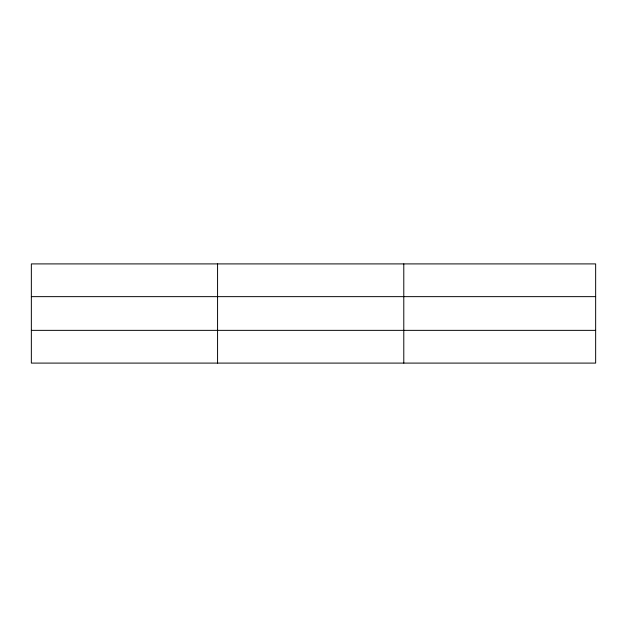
<?xml version="1.0" encoding="UTF-8"?>
<svg xmlns="http://www.w3.org/2000/svg" width="627" height="627" viewBox="0 0 627 627"><rect width="100%" height="100%" fill="white"/><g stroke="black" fill="none" stroke-linecap="round" stroke-linejoin="round"><path stroke-width="0.94" d="M217.569 263.904L217.569 363.096M403.788 263.904L403.788 363.096M595.65 296.642L595.65 263.904L31.35 263.904L31.35 363.096L595.65 363.096L595.65 296.642L31.35 296.642M31.35 330.358L595.65 330.358"/></g></svg>
